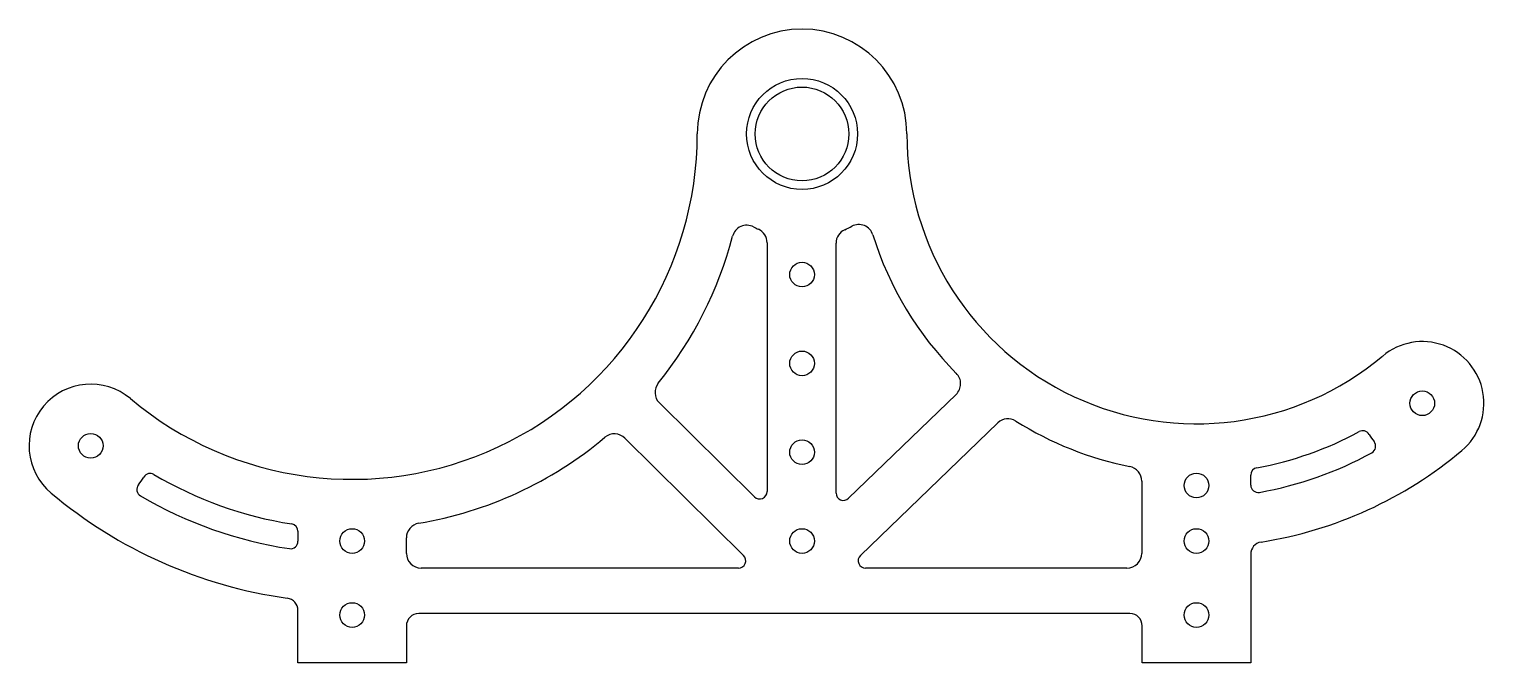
# Model space of a CAD drawing. Header units: millimetres. Extents: x -66 to 230, y -107 to 21.
import ezdxf

# ---------------------------------------------------------------- set-up
doc = ezdxf.new("R2010")
doc.units = ezdxf.units.MM

msp = doc.modelspace()

# ---------------------------------------------------------------- linework, layer by layer
at = {"color": 7, "linetype": 'Continuous', "lineweight": 25}
for p, q in [((84.15, -22.05), (84.15, -72.47)), ((98.14, -72.77), (98.14, -22.14)), ((122.5, -52.79), (100.68, -73.85)), ((81.6, -73.54), (62.31, -54.5)), ((103.08, -85.42), (130.94, -58.56)), ((55.31, -61.65), (79.39, -85.43)), ((160.14, -70.35), (160.14, -85)), ((182.25, -71.16), (182.25, -69.13)), ((-11, -80.53), (-11, -82.56)), ((11, -85), (11, -81.87)), ((182.25, -85.19), (182.25, -107.2)), ((78.34, -88), (14, -88)), ((157.14, -88), (104.13, -88)), ((-11, -107.2), (-11, -96.56)), ((157.75, -97.2), (13.5, -97.2)), ((11, -99.7), (11, -107.2)), ((160.25, -107.2), (160.25, -99.7)), ((11, -107.2), (-11, -107.2)), ((182.25, -107.2), (160.25, -107.2))]:
    msp.add_line(p, q, dxfattribs=at)
for centre, radius in [((91.25, 0), 11.25), ((91.25, 0), 9.5), ((91.25, -28.5), 2.5), ((91.25, -46.5), 2.5), ((217.05, -54.58), 2.5), ((-53.03, -63.2), 2.5), ((91.25, -64.5), 2.5), ((171.25, -71.25), 2.5), ((0, -82.5), 2.5), ((91.25, -82.5), 2.5), ((171.25, -82.5), 2.5), ((0, -97.5), 2.5), ((171.25, -97.5), 2.5)]:
    msp.add_circle(centre, radius, dxfattribs=at)
for centre, radius, start, end in [((91.25, 0), 21.25, 0, 180), ((0, 0), 70, 230, 0), ((171.25, 0), 58.75, 180, 310), ((80.04, -21.5), 3, 62.4701, 165.2427), ((91.25, 0), 21.25, 242.4701, 245.3885), ((81.15, -22.05), 3, 0, 65.3885), ((101.14, -22.14), 3, 114.0576, 180), ((91.25, 0), 21.25, 294.0576, 298.309), ((102.75, -21.35), 3, 17.311, 118.309), ((171.25, 0), 68.75, 197.311, 224.8864), ((0.21, -0.47), 79.56, 321.0562, 345.2427), ((217.05, -54.58), 12.5, 310, 130), ((120.41, -50.63), 3, 313.9757, 44.8864), ((-53.03, -63.2), 12.5, 50, 230), ((64.42, -52.37), 3, 141.0562, 225.3744), ((133.02, -60.72), 3, 57.8041, 133.9623), ((171.25, 0), 68.75, 237.8041, 258.655), ((0.21, -0.47), 79.56, 279.6183, 309.9311), ((53.2, -63.78), 3, 45.3628, 129.9311), ((171.25, 0), 68.75, 280.2496, 298.6726), ((204.96, -61.64), 1.5, 30.2603, 118.6726), ((217.05, -54.58), 12.5, 210.2603, 218.492), ((171.25, 0), 73.75, 279.9629, 298.8309), ((171.25, 0), 83.75, 279.0051, 310), ((206.09, -63.29), 1.5, 298.8309, 38.492), ((157.14, -70.35), 3, 0, 78.655), ((183.75, -69.13), 1.5, 100.2496, 180), ((-53.03, -63.2), 12.5, 320.7441, 329.5221), ((-40.96, -70.3), 1.5, 59.4756, 149.5221), ((0.21, -0.47), 79.56, 239.4756, 260.9818), ((0, 0), 95, 230, 262.0412), ((-42.19, -72.06), 1.5, 140.7441, 239.6512), ((0, 0), 85, 239.6512, 261.3904), ((82.65, -72.47), 1.5, 225.3744, 360), ((99.64, -72.77), 1.5, 180, 313.9757), ((183.75, -71.16), 1.5, 180, 279.9629), ((-12.5, -80.53), 1.5, 0, 80.9818), ((14, -81.87), 3, 99.6183, 180), ((-12.5, -82.56), 1.5, 261.3904, 0), ((14, -85), 3, 180, 270), ((78.34, -86.5), 1.5, 270, 45.3628), ((104.13, -86.5), 1.5, 133.9623, 270), ((157.14, -85), 3, 270, 360), ((184.75, -85.19), 2.5, 99.0051, 180), ((-13.5, -96.56), 2.5, 0, 82.0412), ((13.5, -99.7), 2.5, 90, 180), ((157.75, -99.7), 2.5, 0, 90)]:
    msp.add_arc(centre, radius, start, end, dxfattribs=at)

doc.saveas('drawing.dxf')
